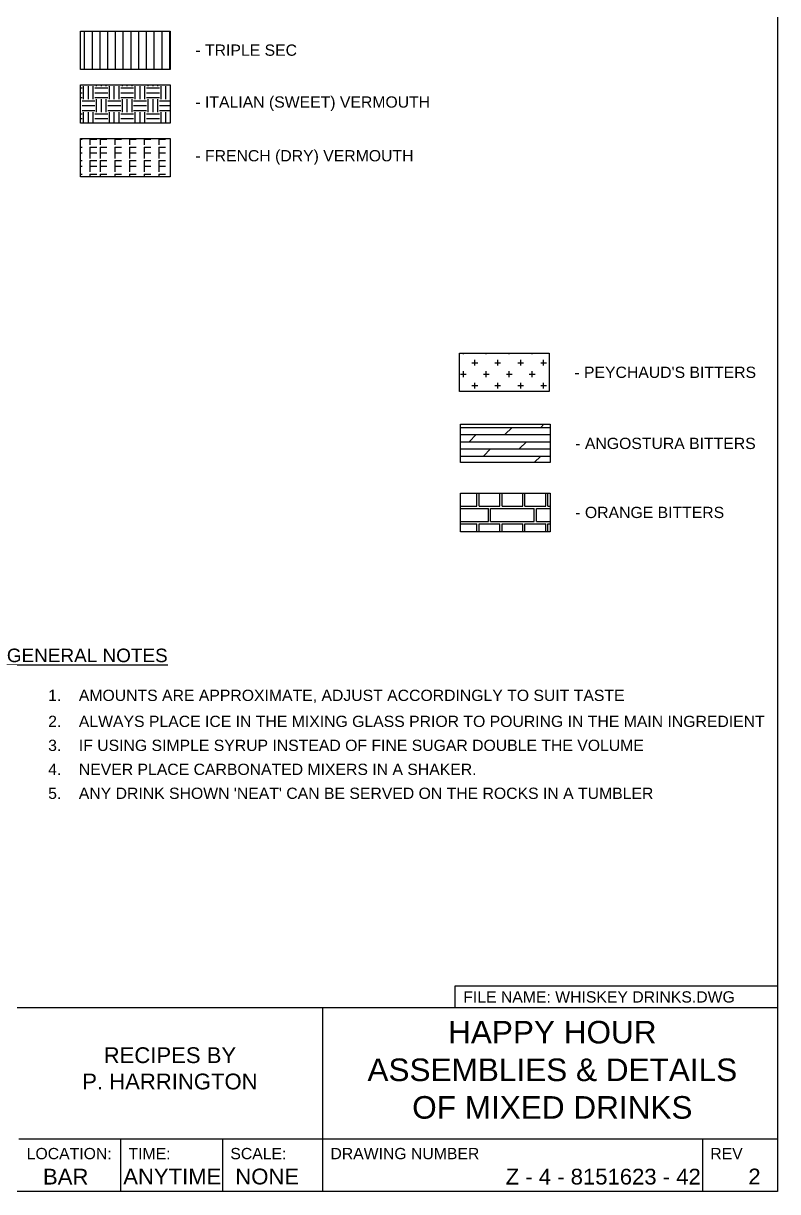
# Model space of a CAD drawing. Header units: metres. Extents: x 0 to 16.5, y 0 to 11.5.
# Drawn here: x 13.17 to 16.51, y 0.01 to 5.19 of the extents above; entities that cross this region are included whole.
import ezdxf

# ---------------------------------------------------------------- set-up
doc = ezdxf.new("R2010")
doc.units = ezdxf.units.M
for name, color, linetype in [('angostura', 23, 'Continuous'), ('french (dry) vermouth', 160, 'Continuous'), ('italian (sweet) vermouth', 220, 'Continuous'), ('orange juice', 30, 'Continuous'), ('peychaud', 10, 'Continuous'), ('triple sec', 200, 'Continuous')]:
    doc.layers.add(name, color=color, linetype=linetype)
doc.styles.get("Standard").update_dxf_attribs({"font": 'arial.ttf'})

msp = doc.modelspace()

# ---------------------------------------------------------------- hatches: boundary and pattern name
at = {"layer": 'angostura'}
h = msp.add_hatch(dxfattribs=at)
h.set_pattern_fill('DOLMIT', color=256, scale=0.005, style=0)
h.paths.add_polyline_path([(15.1063, 3.4115), (15.1063, 3.2415), (15.5038, 3.2415), (15.5038, 3.4115)])
at = {"layer": 'french (dry) vermouth'}
h = msp.add_hatch(dxfattribs=at)
h.set_pattern_fill('F', color=256, scale=0.5, style=0, pattern_type=2)
h.set_pattern_definition([(0, (0.465, -1.6251), (0, 0.5), [0.03, -0.47]), (270, (0.465, -1.6001), (0.5, -9e-17), [0.05, -0.45]), (0, (0.465, -1.6001), (0, 0.5), [0.03, -0.47]), (0, (0.465, -1.5651), (0, 0.5), [0.03, -0.47]), (270, (0.465, -1.5401), (0.5, -9e-17), [0.05, -0.45]), (0, (0.465, -1.5401), (0, 0.5), [0.03, -0.47]), (0, (0.465, -1.5051), (0, 0.5), [0.03, -0.47]), (270, (0.465, -1.4801), (0.5, -9e-17), [0.05, -0.45]), (0, (0.465, -1.4801), (0, 0.5), [0.03, -0.47]), (0, (0.465, -1.4451), (0, 0.5), [0.03, -0.47]), (270, (0.465, -1.4201), (0.5, -9e-17), [0.05, -0.45]), (0, (0.465, -1.4201), (0, 0.5), [0.03, -0.47]), (0, (0.465, -1.3851), (0, 0.5), [0.03, -0.47]), (270, (0.465, -1.3601), (0.5, -9e-17), [0.05, -0.45]), (0, (0.465, -1.3601), (0, 0.5), [0.03, -0.47]), (0, (0.465, -1.3251), (0, 0.5), [0.03, -0.47]), (270, (0.465, -1.3001), (0.5, -9e-17), [0.05, -0.45]), (0, (0.465, -1.3001), (0, 0.5), [0.03, -0.47]), (270, (0.465, -1.2401), (0.5, -9e-17), [0.05, -0.45]), (0, (0.4, -1.6251), (0, 0.5), [0.03, -0.47]), (270, (0.4, -1.6001), (0.5, -9e-17), [0.05, -0.45]), (0, (0.4, -1.6001), (0, 0.5), [0.03, -0.47]), (0, (0.4, -1.5651), (0, 0.5), [0.03, -0.47]), (270, (0.4, -1.5401), (0.5, -9e-17), [0.05, -0.45]), (0, (0.4, -1.5401), (0, 0.5), [0.03, -0.47]), (0, (0.4, -1.5051), (0, 0.5), [0.03, -0.47]), (270, (0.4, -1.4801), (0.5, -9e-17), [0.05, -0.45]), (0, (0.4, -1.4801), (0, 0.5), [0.03, -0.47]), (0, (0.4, -1.4451), (0, 0.5), [0.03, -0.47]), (270, (0.4, -1.4201), (0.5, -9e-17), [0.05, -0.45]), (0, (0.4, -1.4201), (0, 0.5), [0.03, -0.47]), (0, (0.4, -1.3851), (0, 0.5), [0.03, -0.47]), (270, (0.4, -1.3601), (0.5, -9e-17), [0.05, -0.45]), (0, (0.4, -1.3601), (0, 0.5), [0.03, -0.47]), (0, (0.4, -1.3251), (0, 0.5), [0.03, -0.47]), (270, (0.4, -1.3001), (0.5, -9e-17), [0.05, -0.45]), (0, (0.4, -1.3001), (0, 0.5), [0.03, -0.47]), (270, (0.4, -1.2401), (0.5, -9e-17), [0.05, -0.45]), (0, (0.335, -1.6251), (0, 0.5), [0.03, -0.47]), (270, (0.335, -1.6001), (0.5, -9e-17), [0.05, -0.45]), (0, (0.335, -1.6001), (0, 0.5), [0.03, -0.47]), (0, (0.335, -1.5651), (0, 0.5), [0.03, -0.47]), (270, (0.335, -1.5401), (0.5, -9e-17), [0.05, -0.45]), (0, (0.335, -1.5401), (0, 0.5), [0.03, -0.47]), (0, (0.335, -1.5051), (0, 0.5), [0.03, -0.47]), (270, (0.335, -1.4801), (0.5, -9e-17), [0.05, -0.45]), (0, (0.335, -1.4801), (0, 0.5), [0.03, -0.47]), (0, (0.335, -1.4451), (0, 0.5), [0.03, -0.47]), (270, (0.335, -1.4201), (0.5, -9e-17), [0.05, -0.45]), (0, (0.335, -1.4201), (0, 0.5), [0.03, -0.47]), (0, (0.335, -1.3851), (0, 0.5), [0.03, -0.47]), (270, (0.335, -1.3601), (0.5, -9e-17), [0.05, -0.45]), (0, (0.335, -1.3601), (0, 0.5), [0.03, -0.47]), (0, (0.335, -1.3251), (0, 0.5), [0.03, -0.47]), (270, (0.335, -1.3001), (0.5, -9e-17), [0.05, -0.45]), (0, (0.335, -1.3001), (0, 0.5), [0.03, -0.47]), (270, (0.335, -1.2401), (0.5, -9e-17), [0.05, -0.45]), (0, (0.27, -1.6251), (0, 0.5), [0.03, -0.47]), (270, (0.27, -1.6001), (0.5, -9e-17), [0.05, -0.45]), (0, (0.27, -1.6001), (0, 0.5), [0.03, -0.47]), (0, (0.27, -1.5651), (0, 0.5), [0.03, -0.47]), (270, (0.27, -1.5401), (0.5, -9e-17), [0.05, -0.45]), (0, (0.27, -1.5401), (0, 0.5), [0.03, -0.47]), (0, (0.27, -1.5051), (0, 0.5), [0.03, -0.47]), (270, (0.27, -1.4801), (0.5, -9e-17), [0.05, -0.45]), (0, (0.27, -1.4801), (0, 0.5), [0.03, -0.47]), (0, (0.27, -1.4451), (0, 0.5), [0.03, -0.47]), (270, (0.27, -1.4201), (0.5, -9e-17), [0.05, -0.45]), (0, (0.27, -1.4201), (0, 0.5), [0.03, -0.47]), (0, (0.27, -1.3851), (0, 0.5), [0.03, -0.47]), (270, (0.27, -1.3601), (0.5, -9e-17), [0.05, -0.45]), (0, (0.27, -1.3601), (0, 0.5), [0.03, -0.47]), (0, (0.27, -1.3251), (0, 0.5), [0.03, -0.47]), (270, (0.27, -1.3001), (0.5, -9e-17), [0.05, -0.45]), (0, (0.27, -1.3001), (0, 0.5), [0.03, -0.47]), (270, (0.27, -1.2401), (0.5, -9e-17), [0.05, -0.45]), (0, (0.205, -1.6251), (0, 0.5), [0.03, -0.47]), (270, (0.205, -1.6001), (0.5, -9e-17), [0.05, -0.45]), (0, (0.205, -1.6001), (0, 0.5), [0.03, -0.47]), (0, (0.205, -1.5651), (0, 0.5), [0.03, -0.47]), (270, (0.205, -1.5401), (0.5, -9e-17), [0.05, -0.45]), (0, (0.205, -1.5401), (0, 0.5), [0.03, -0.47]), (0, (0.205, -1.5051), (0, 0.5), [0.03, -0.47]), (270, (0.205, -1.4801), (0.5, -9e-17), [0.05, -0.45]), (0, (0.205, -1.4801), (0, 0.5), [0.03, -0.47]), (0, (0.205, -1.4451), (0, 0.5), [0.03, -0.47]), (270, (0.205, -1.4201), (0.5, -9e-17), [0.05, -0.45]), (0, (0.205, -1.4201), (0, 0.5), [0.03, -0.47]), (0, (0.205, -1.3851), (0, 0.5), [0.03, -0.47]), (270, (0.205, -1.3601), (0.5, -9e-17), [0.05, -0.45]), (0, (0.205, -1.3601), (0, 0.5), [0.03, -0.47]), (0, (0.205, -1.3251), (0, 0.5), [0.03, -0.47]), (270, (0.205, -1.3001), (0.5, -9e-17), [0.05, -0.45]), (0, (0.205, -1.3001), (0, 0.5), [0.03, -0.47]), (270, (0.205, -1.2401), (0.5, -9e-17), [0.05, -0.45]), (0, (0.14, -1.6251), (0, 0.5), [0.03, -0.47]), (270, (0.14, -1.6001), (0.5, -9e-17), [0.05, -0.45]), (0, (0.14, -1.6001), (0, 0.5), [0.03, -0.47]), (0, (0.14, -1.5651), (0, 0.5), [0.03, -0.47]), (270, (0.14, -1.5401), (0.5, -9e-17), [0.05, -0.45]), (0, (0.14, -1.5401), (0, 0.5), [0.03, -0.47]), (0, (0.14, -1.5051), (0, 0.5), [0.03, -0.47]), (270, (0.14, -1.4801), (0.5, -9e-17), [0.05, -0.45]), (0, (0.14, -1.4801), (0, 0.5), [0.03, -0.47]), (0, (0.14, -1.4451), (0, 0.5), [0.03, -0.47]), (270, (0.14, -1.4201), (0.5, -9e-17), [0.05, -0.45]), (0, (0.14, -1.4201), (0, 0.5), [0.03, -0.47]), (0, (0.14, -1.3851), (0, 0.5), [0.03, -0.47]), (270, (0.14, -1.3601), (0.5, -9e-17), [0.05, -0.45]), (0, (0.14, -1.3601), (0, 0.5), [0.03, -0.47]), (0, (0.14, -1.3251), (0, 0.5), [0.03, -0.47]), (270, (0.14, -1.3001), (0.5, -9e-17), [0.05, -0.45]), (0, (0.14, -1.3001), (0, 0.5), [0.03, -0.47]), (270, (0.14, -1.2401), (0.5, -9e-17), [0.05, -0.45]), (0, (0.075, -1.6251), (0, 0.5), [0.03, -0.47]), (270, (0.075, -1.6001), (0.5, -9e-17), [0.05, -0.45]), (0, (0.075, -1.6001), (0, 0.5), [0.03, -0.47]), (0, (0.075, -1.5651), (0, 0.5), [0.03, -0.47]), (270, (0.075, -1.5401), (0.5, -9e-17), [0.05, -0.45]), (0, (0.075, -1.5401), (0, 0.5), [0.03, -0.47]), (0, (0.075, -1.5051), (0, 0.5), [0.03, -0.47]), (270, (0.075, -1.4801), (0.5, -9e-17), [0.05, -0.45]), (0, (0.075, -1.4801), (0, 0.5), [0.03, -0.47]), (0, (0.075, -1.4451), (0, 0.5), [0.03, -0.47]), (270, (0.075, -1.4201), (0.5, -9e-17), [0.05, -0.45]), (0, (0.075, -1.4201), (0, 0.5), [0.03, -0.47]), (0, (0.075, -1.3851), (0, 0.5), [0.03, -0.47]), (270, (0.075, -1.3601), (0.5, -9e-17), [0.05, -0.45]), (0, (0.075, -1.3601), (0, 0.5), [0.03, -0.47]), (0, (0.075, -1.3251), (0, 0.5), [0.03, -0.47]), (270, (0.075, -1.3001), (0.5, -9e-17), [0.05, -0.45]), (0, (0.075, -1.3001), (0, 0.5), [0.03, -0.47]), (270, (0.075, -1.2401), (0.5, -9e-17), [0.05, -0.45]), (0, (0.01, -1.6251), (0, 0.5), [0.03, -0.47]), (270, (0.01, -1.6001), (0.5, -9e-17), [0.05, -0.45]), (0, (0.01, -1.6001), (0, 0.5), [0.03, -0.47]), (0, (0.01, -1.5651), (0, 0.5), [0.03, -0.47]), (270, (0.01, -1.5401), (0.5, -9e-17), [0.05, -0.45]), (0, (0.01, -1.5401), (0, 0.5), [0.03, -0.47]), (0, (0.01, -1.5051), (0, 0.5), [0.03, -0.47]), (270, (0.01, -1.4801), (0.5, -9e-17), [0.05, -0.45]), (0, (0.01, -1.4801), (0, 0.5), [0.03, -0.47]), (0, (0.01, -1.4451), (0, 0.5), [0.03, -0.47]), (270, (0.01, -1.4201), (0.5, -9e-17), [0.05, -0.45]), (0, (0.01, -1.4201), (0, 0.5), [0.03, -0.47]), (0, (0.01, -1.3851), (0, 0.5), [0.03, -0.47]), (270, (0.01, -1.3601), (0.5, -9e-17), [0.05, -0.45]), (0, (0.01, -1.3601), (0, 0.5), [0.03, -0.47]), (0, (0.01, -1.3251), (0, 0.5), [0.03, -0.47]), (270, (0.01, -1.3001), (0.5, -9e-17), [0.05, -0.45]), (0, (0.01, -1.3001), (0, 0.5), [0.03, -0.47]), (270, (0.01, -1.2401), (0.5, -9e-17), [0.05, -0.45])])
h.paths.add_polyline_path([(13.8208, 4.6794), (13.4233, 4.6794), (13.4233, 4.5094), (13.8208, 4.5094)])
at = {"layer": 'italian (sweet) vermouth'}
h = msp.add_hatch(dxfattribs=at)
h.set_pattern_fill('EARTH', color=256, scale=0.009, style=0)
h.set_pattern_definition([(0, (0, -1.42708), (0.05715, 0.05715), [0.05715, -0.05715]), (0, (0, -1.40565), (0.05715, 0.05715), [0.05715, -0.05715]), (0, (0, -1.38422), (0.05715, 0.05715), [0.05715, -0.05715]), (90, (0.007144, -1.377074), (-0.05715, 0.05715), [0.05715, -0.05715]), (90, (0.028575, -1.377074), (-0.05715, 0.05715), [0.05715, -0.05715]), (90, (0.050006, -1.377074), (-0.05715, 0.05715), [0.05715, -0.05715])])
h.paths.add_polyline_path([(13.8208, 4.7474), (13.8208, 4.9174), (13.4233, 4.9174), (13.4233, 4.7474)])
at = {"layer": 'orange juice'}
h = msp.add_hatch(dxfattribs=at)
h.set_pattern_fill('AR-BRELM', color=256, scale=0.001, style=0)
h.paths.add_polyline_path([(15.1063, 3.1055), (15.1063, 2.9355), (15.5038, 2.9355), (15.5038, 3.1055)])
at = {"layer": 'peychaud'}
h = msp.add_hatch(dxfattribs=at)
h.set_pattern_fill('CROSS', color=256, scale=0.008, style=0)
h.set_pattern_definition([(0, (15.10672, 3.53189), (0.0508, 0.0508), [0.0254, -0.0762]), (90, (15.11942, 3.51919), (-0.0508, 0.0508), [0.0254, -0.0762])])
h.paths.add_polyline_path([(15.1024, 3.7266), (15.1024, 3.5566), (15.4997, 3.5566), (15.4997, 3.7266)])
at = {"layer": 'triple sec'}
h = msp.add_hatch(dxfattribs=at)
h.set_pattern_fill('LINE', color=256, scale=0.0108, angle=90, style=0)
h.set_pattern_definition([(90, (0, -1.90391), (-0.03429, 2e-18), [])])
h.paths.add_polyline_path([(13.8208, 5.1545), (13.4233, 5.1545), (13.4233, 4.9845), (13.8208, 4.9845)])

# ---------------------------------------------------------------- linework, layer by layer
for points in [[(0.0104, 11.5461), (16.5118, 11.5461), (16.5118, 0.0104), (0.0104, 0.0104), (0.0104, 11.5461)], [(13.8208, 4.9845), (13.4233, 4.9845), (13.4233, 5.1545), (13.8208, 5.1545), (13.8208, 4.9845)], [(13.8208, 4.7466), (13.4233, 4.7466), (13.4233, 4.9166), (13.8208, 4.9166), (13.8208, 4.7466)], [(13.8208, 4.5086), (13.4233, 4.5086), (13.4233, 4.6786), (13.8208, 4.6786), (13.8208, 4.5086)], [(15.4997, 3.5566), (15.1024, 3.5566), (15.1024, 3.7266), (15.4997, 3.7266), (15.4997, 3.5566)], [(15.5038, 3.2415), (15.1063, 3.2415), (15.1063, 3.4115), (15.5038, 3.4115), (15.5038, 3.2415)], [(15.5038, 2.9355), (15.1063, 2.9355), (15.1063, 3.1055), (15.5038, 3.1055), (15.5038, 2.9355)], [(7.9642, 0.8264), (16.5118, 0.8264), (16.5118, 0.0104), (7.9642, 0.0104), (7.9642, 0.8264)]]:
    msp.add_lwpolyline(points, close=True)
for points in [[(15.0839, 0.8264), (15.0839, 0.9231)], [(15.0839, 0.9231), (16.5118, 0.9231)], [(14.4954, 0.8264), (14.4954, 0.0104)], [(13.1499, 0.2445), (16.5118, 0.2445)], [(13.601, 0.2445), (13.601, 0.0104)], [(14.0521, 0.2445), (14.0521, 0.0104)], [(16.1783, 0.2445), (16.1783, 0.0104)]]:
    msp.add_lwpolyline(points)

# ---------------------------------------------------------------- texts
for s, insert, char_height, width, attachment_point in [('- TRIPLE SEC', (13.9324, 5.0695), 0.05, 0.649818, 4), ('- ITALIAN (SWEET) VERMOUTH', (13.9324, 4.8324), 0.05, 1.113122, 4), ('- FRENCH (DRY) VERMOUTH', (13.9324, 4.5944), 0.05, 1.021708, 4), ("- PEYCHAUD'S BITTERS", (15.6113, 3.6416), 0.05, 1.021708, 4), ('- ANGOSTURA BITTERS', (15.6154, 3.3265), 0.05, 1.021708, 4), ('- ORANGE BITTERS', (15.6154, 3.0205), 0.05, 1.021708, 4), ('{\\H1.2x;\\LGENERAL NOTES}', (13.4534, 2.3868), 0.05, 0.874829, 5), ('1.    AMOUNTS ARE APPROXIMATE, ADJUST ACCORDINGLY TO SUIT TASTE', (13.2802, 2.2351), 0.05, 2.758367, 1), ('2.    ALWAYS PLACE ICE IN THE MIXING GLASS PRIOR TO POURING IN THE MAIN INGREDIENT', (13.2802, 2.1198), 0.05, 3.242199, 1), ('3.    IF USING SIMPLE SYRUP INSTEAD OF FINE SUGAR DOUBLE THE VOLUME ', (13.2802, 2.0135), 0.05, 2.759642, 1), ('4.    NEVER PLACE CARBONATED MIXERS IN A SHAKER.', (13.2802, 1.9072), 0.05, 2.756491, 1), ("5.    ANY DRINK SHOWN 'NEAT' CAN BE SERVED ON THE ROCKS IN A TUMBLER", (13.2802, 1.801), 0.05, 2.763836, 1), ('FILE NAME: WHISKEY DRINKS.DWG', (15.1191, 0.8984), 0.05, 1.258569, 1), ('HAPPY HOUR\\PASSEMBLIES & DETAILS\\POF MIXED DRINKS', (15.5137, 0.7672), 0.1, 2.201785, 2), ('RECIPES BY\\PP. HARRINGTON', (13.8196, 0.5564), 0.07, 1.330376, 5), ('LOCATION:', (13.1851, 0.2041), 0.05, 0.597871, 1), ('TIME:', (13.6362, 0.2041), 0.05, 0.597871, 1), ('SCALE:', (14.0873, 0.2041), 0.05, 0.597871, 1), ('DRAWING NUMBER', (14.5306, 0.2041), 0.05, 0.946532, 1), ('REV', (16.2135, 0.2041), 0.05, 0.597871, 1), ('BAR', (13.3578, 0.112), 0.07, 1.330376, 2), ('ANYTIME', (13.8301, 0.1125), 0.07, 1.330376, 2), ('NONE', (14.2506, 0.1125), 0.07, 1.330376, 2), ('Z - 4 - 8151623 - 42', (15.7392, 0.1119), 0.07, 1.330376, 2), ('2', (16.4092, 0.1124), 0.07, 1.330376, 2)]:
    msp.add_mtext(s, dxfattribs=dict(insert=insert, char_height=char_height, width=width, attachment_point=attachment_point))

doc.saveas('drawing.dxf')
